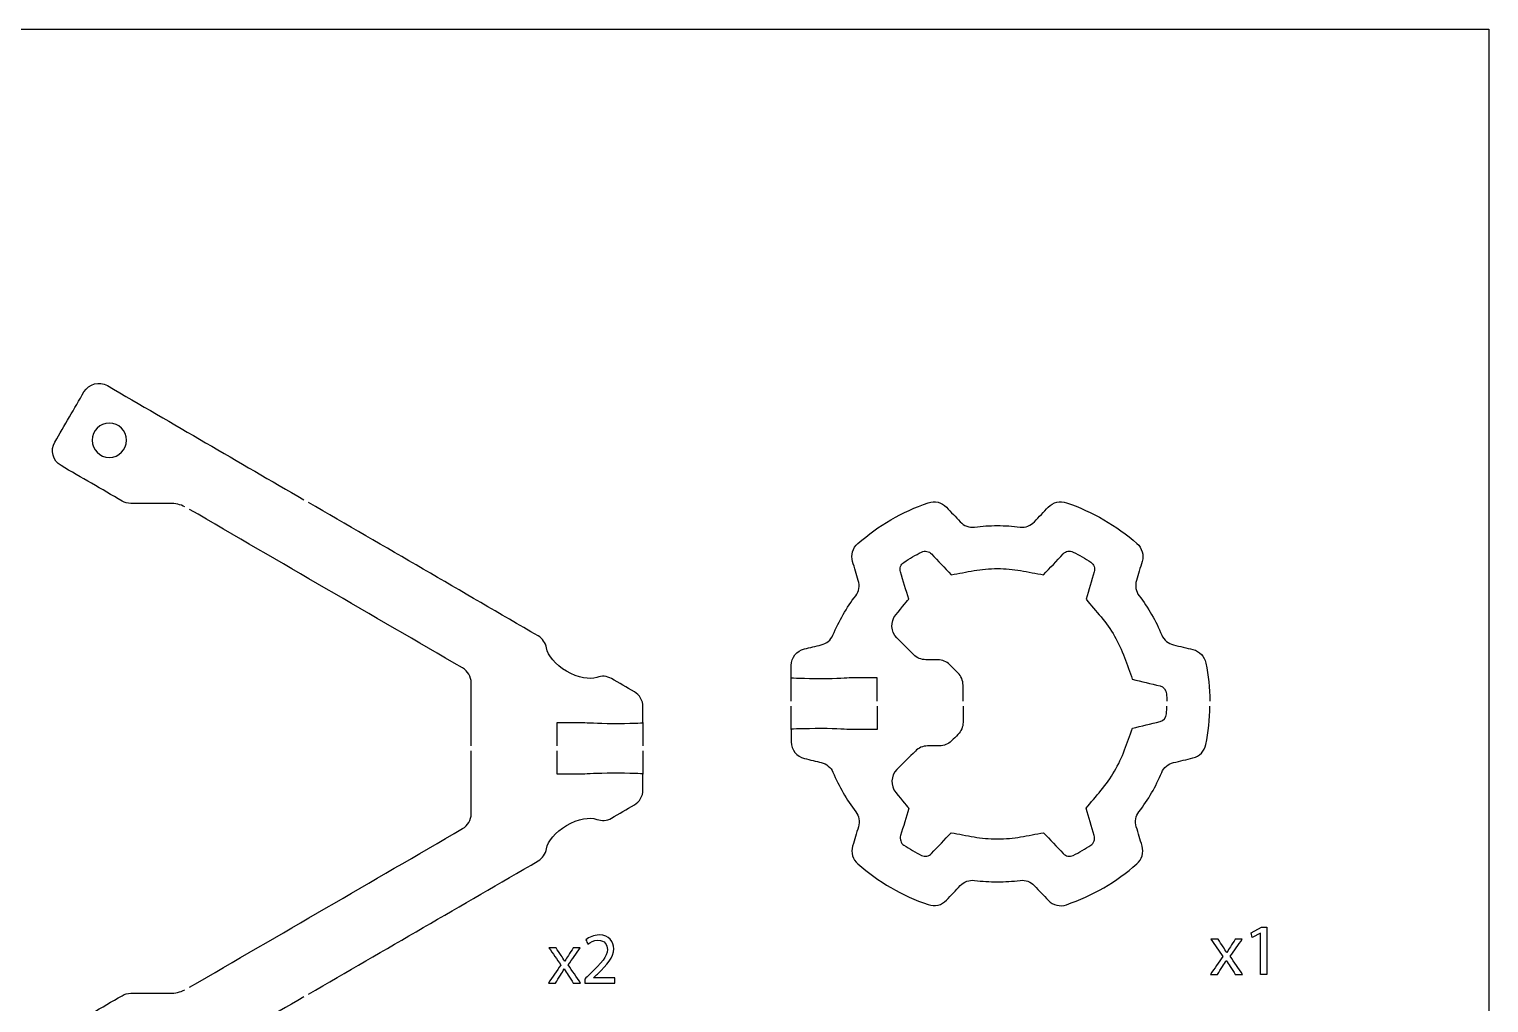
# Model space of a CAD drawing. Extents: x 0 to 465, y 0 to 285.
# Drawn here: x 65.2 to 150.2, y 83.5 to 140.2 of the extents above; entities that cross this region are included whole.
import ezdxf

# ---------------------------------------------------------------- set-up
doc = ezdxf.new("R2010")
doc.units = 0
doc.header["$MEASUREMENT"] = 0
doc.layers.add('DEFAULT', color=18, linetype='CONTINUOUS')

msp = doc.modelspace()

# ---------------------------------------------------------------- linework, layer by layer
at = {"layer": 'DEFAULT', "color": 18}
for points in [[(150.176, 5.176), (5.176, 5.176), (5.176, 140.176), (150.176, 140.176)], [(136.891, 87.553), (136.883, 87.553), (136.405, 87.295), (136.333, 87.579), (136.934, 87.9), (137.251, 87.9), (137.251, 85.15), (136.891, 85.15)]]:
    msp.add_lwpolyline(points, close=True, dxfattribs=at)
at = {"layer": 'DEFAULT', "color": 1}
for points in [[(109.563, 101.061), (109.563, 102.409)], [(109.563, 99.41), (109.563, 100.761)], [(100.928, 99.814), (100.928, 98.463)], [(100.928, 98.163), (100.928, 96.815)]]:
    msp.add_lwpolyline(points, dxfattribs=at)
for points, knots in [([(74.262, 112.373), (73.994, 112.503), (73.694, 112.574), (73.391, 112.574), (72.63, 112.574), (71.869, 112.574), (71.108, 112.574), (70.932, 112.574), (70.755, 112.62), (70.604, 112.708), (69.418, 113.396), (68.233, 114.084), (67.048, 114.771), (66.571, 115.05), (66.409, 115.664), (66.688, 116.14), (67.253, 117.115), (67.819, 118.09), (68.385, 119.065), (68.66, 119.541), (69.274, 119.703), (69.75, 119.425), (73.561, 117.21), (77.372, 114.996), (81.183, 112.782)], [0, 0, 0, 0, 1, 1, 1, 7.47, 7.47, 7.47, 8.47, 8.47, 8.47, 20.124566, 20.124566, 20.124566, 21.124566, 21.124566, 21.124566, 30.708938, 30.708938, 30.708938, 31.708938, 31.708938, 31.708938, 69.191961, 69.191961, 69.191961, 69.191961]), ([(69.86, 115.251), (69.31, 115.251), (68.862, 115.699), (68.862, 116.249), (68.862, 116.803), (69.31, 117.251), (69.86, 117.251), (70.414, 117.251), (70.862, 116.803), (70.862, 116.249), (70.862, 115.699), (70.414, 115.251), (69.86, 115.251)], [1, 1, 1, 1, 2, 2, 2, 3, 3, 3, 4, 4, 4, 5, 5, 5, 5]), ([(90.927, 98.463), (90.927, 99.683), (90.927, 100.904), (90.927, 102.124), (90.927, 102.481), (90.737, 102.809), (90.43, 102.989), (85.129, 106.067), (79.828, 109.146), (74.527, 112.224)], [0, 0, 0, 0, 10.38, 10.38, 10.38, 11.38, 11.38, 11.38, 63.510594, 63.510594, 63.510594, 63.510594]), ([(95.93, 98.463), (95.93, 98.913), (95.93, 99.363), (95.93, 99.814), (96.429, 99.814), (96.929, 99.814), (97.429, 99.814), (97.715, 99.814), (98.212, 99.764), (99.179, 99.764), (100.145, 99.764), (100.928, 99.785), (100.928, 99.814), (100.928, 100.122), (100.928, 100.43), (100.928, 100.738), (100.928, 101.094), (100.738, 101.422), (100.431, 101.602), (99.985, 101.86), (99.54, 102.117), (99.094, 102.375), (98.836, 102.527), (98.526, 102.551), (98.244, 102.445), (97.835, 102.294), (97.147, 102.414), (96.487, 102.798), (95.824, 103.183), (95.379, 103.719), (95.309, 104.156), (95.263, 104.449), (95.086, 104.707), (94.825, 104.858), (90.366, 107.449), (85.907, 110.04), (81.448, 112.63)], [0, 0, 0, 0, 3.83, 3.83, 3.83, 8.08, 8.08, 8.08, 9.08, 9.08, 9.08, 10.08, 10.08, 10.08, 12.7, 12.7, 12.7, 13.7, 13.7, 13.7, 18.077237, 18.077237, 18.077237, 19.077237, 19.077237, 19.077237, 20.077237, 20.077237, 20.077237, 21.077237, 21.077237, 21.077237, 22.077237, 22.077237, 22.077237, 65.93208, 65.93208, 65.93208, 65.93208]), ([(114.562, 101.061), (114.562, 101.511), (114.562, 101.96), (114.562, 102.409), (114.062, 102.409), (113.562, 102.409), (113.062, 102.409), (112.777, 102.409), (112.279, 102.36), (111.313, 102.36), (110.346, 102.36), (109.563, 102.384), (109.563, 102.409), (109.563, 102.649), (109.563, 102.889), (109.563, 103.129), (109.563, 103.594), (109.88, 103.996), (110.332, 104.102), (110.658, 104.18), (110.983, 104.258), (111.309, 104.335), (111.612, 104.409), (111.87, 104.617), (111.993, 104.907), (112.336, 105.729), (112.78, 106.498), (113.316, 107.196), (113.507, 107.447), (113.56, 107.775), (113.468, 108.075), (113.358, 108.446), (113.247, 108.818), (113.136, 109.189), (113.024, 109.567), (113.144, 109.976), (113.443, 110.237), (114.629, 111.271), (116.015, 112.086), (117.539, 112.608), (117.913, 112.738), (118.329, 112.64), (118.601, 112.35), (118.868, 112.067), (119.135, 111.783), (119.402, 111.5), (119.617, 111.274), (119.927, 111.154), (120.238, 111.193), (120.672, 111.25), (121.116, 111.278), (121.564, 111.278), (122.012, 111.278), (122.453, 111.25), (122.884, 111.193), (123.198, 111.154), (123.508, 111.274), (123.723, 111.504), (123.99, 111.787), (124.257, 112.07), (124.524, 112.354), (124.796, 112.64), (125.212, 112.742), (125.586, 112.611), (127.11, 112.089), (128.5, 111.278), (129.689, 110.241), (129.985, 109.98), (130.105, 109.57), (129.992, 109.193), (129.882, 108.821), (129.771, 108.45), (129.661, 108.078), (129.569, 107.775), (129.622, 107.447), (129.812, 107.196), (130.348, 106.498), (130.793, 105.729), (131.135, 104.907), (131.255, 104.617), (131.516, 104.409), (131.82, 104.335), (132.197, 104.245), (132.575, 104.154), (132.952, 104.063), (133.337, 103.972), (133.629, 103.665), (133.707, 103.277), (133.845, 102.561), (133.922, 101.82), (133.933, 101.061)], [0, 0, 0, 0, 3.82, 3.82, 3.82, 8.07, 8.07, 8.07, 9.07, 9.07, 9.07, 10.07, 10.07, 10.07, 12.11, 12.11, 12.11, 13.11, 13.11, 13.11, 15.957543, 15.957543, 15.957543, 16.957543, 16.957543, 16.957543, 17.957543, 17.957543, 17.957543, 18.957543, 18.957543, 18.957543, 22.25439, 22.25439, 22.25439, 23.25439, 23.25439, 23.25439, 24.25439, 24.25439, 24.25439, 25.25439, 25.25439, 25.25439, 28.56513, 28.56513, 28.56513, 29.56513, 29.56513, 29.56513, 30.56513, 30.56513, 30.56513, 31.56513, 31.56513, 31.56513, 32.56513, 32.56513, 32.56513, 35.87587, 35.87587, 35.87587, 36.87587, 36.87587, 36.87587, 37.87587, 37.87587, 37.87587, 38.87587, 38.87587, 38.87587, 42.172717, 42.172717, 42.172717, 43.172717, 43.172717, 43.172717, 44.172717, 44.172717, 44.172717, 45.172717, 45.172717, 45.172717, 48.473777, 48.473777, 48.473777, 49.473777, 49.473777, 49.473777, 50.473777, 50.473777, 50.473777, 50.473777]), ([(119.564, 101.061), (119.564, 101.373), (119.564, 101.685), (119.564, 101.996), (119.564, 102.261), (119.458, 102.515), (119.271, 102.702), (119.113, 102.861), (118.954, 103.019), (118.795, 103.178), (118.608, 103.365), (118.354, 103.471), (118.089, 103.471), (117.859, 103.471), (117.629, 103.471), (117.398, 103.471), (117.133, 103.471), (116.879, 103.577), (116.692, 103.764), (116.367, 104.089), (116.041, 104.415), (115.715, 104.741), (115.352, 105.104), (115.324, 105.686), (115.648, 106.081), (116.008, 106.522), (116.403, 106.995), (116.403, 106.995), (116.244, 107.524), (116.086, 108.053), (115.927, 108.583), (115.863, 108.791), (115.941, 109.02), (116.121, 109.14), (116.453, 109.362), (116.795, 109.56), (117.148, 109.736), (117.342, 109.835), (117.581, 109.789), (117.73, 109.627), (118.111, 109.223), (118.492, 108.82), (118.873, 108.417), (119.317, 108.498), (119.762, 108.579), (120.206, 108.66), (120.644, 108.738), (121.099, 108.777), (121.564, 108.777), (122.03, 108.777), (122.485, 108.738), (122.915, 108.66), (123.361, 108.579), (123.807, 108.498), (124.252, 108.417), (124.633, 108.821), (125.014, 109.226), (125.395, 109.63), (125.544, 109.793), (125.784, 109.838), (125.978, 109.74), (126.33, 109.563), (126.676, 109.366), (127.004, 109.147), (127.188, 109.027), (127.265, 108.798), (127.202, 108.59), (127.043, 108.057), (126.884, 107.524), (126.725, 106.992), (127.017, 106.647), (127.309, 106.302), (127.6, 105.958), (128.189, 105.263), (128.645, 104.473), (128.962, 103.601), (129.115, 103.179), (129.268, 102.757), (129.421, 102.335), (129.958, 102.207), (130.495, 102.079), (131.033, 101.95), (131.248, 101.901), (131.403, 101.71), (131.414, 101.488), (131.424, 101.347), (131.428, 101.206), (131.428, 101.061)], [0, 0, 0, 0, 2.65, 2.65, 2.65, 3.65, 3.65, 3.65, 5.559188, 5.559188, 5.559188, 6.559188, 6.559188, 6.559188, 8.519188, 8.519188, 8.519188, 9.519188, 9.519188, 9.519188, 13.43656, 13.43656, 13.43656, 14.43656, 14.43656, 14.43656, 15.43656, 15.43656, 15.43656, 20.134698, 20.134698, 20.134698, 21.134698, 21.134698, 21.134698, 22.134698, 22.134698, 22.134698, 23.134698, 23.134698, 23.134698, 27.853013, 27.853013, 27.853013, 31.695473, 31.695473, 31.695473, 32.695473, 32.695473, 32.695473, 33.695473, 33.695473, 33.695473, 37.547771, 37.547771, 37.547771, 42.273361, 42.273361, 42.273361, 43.273361, 43.273361, 43.273361, 44.273361, 44.273361, 44.273361, 45.273361, 45.273361, 45.273361, 50.000242, 50.000242, 50.000242, 53.8389, 53.8389, 53.8389, 54.8389, 54.8389, 54.8389, 58.657028, 58.657028, 58.657028, 63.355219, 63.355219, 63.355219, 64.355219, 64.355219, 64.355219, 65.355219, 65.355219, 65.355219, 65.355219]), ([(114.562, 100.761), (114.562, 100.311), (114.562, 99.861), (114.562, 99.41), (114.062, 99.41), (113.562, 99.41), (113.062, 99.41), (112.777, 99.41), (112.279, 99.46), (111.313, 99.46), (110.346, 99.46), (109.563, 99.439), (109.563, 99.41), (109.563, 99.172), (109.563, 98.933), (109.563, 98.694), (109.563, 98.232), (109.877, 97.83), (110.328, 97.724), (110.653, 97.643), (111.023, 97.555), (111.313, 97.488), (111.616, 97.414), (111.874, 97.205), (111.993, 96.92), (112.339, 96.094), (112.784, 95.325), (113.32, 94.623), (113.51, 94.376), (113.563, 94.045), (113.472, 93.745), (113.36, 93.372), (113.248, 92.999), (113.136, 92.626), (113.024, 92.245), (113.144, 91.836), (113.443, 91.579), (114.629, 90.545), (116.019, 89.734), (117.539, 89.212), (117.913, 89.085), (118.329, 89.183), (118.601, 89.469), (118.868, 89.752), (119.135, 90.036), (119.402, 90.319), (119.617, 90.545), (119.927, 90.665), (120.238, 90.626), (120.672, 90.57), (121.116, 90.542), (121.564, 90.542), (122.012, 90.542), (122.453, 90.57), (122.887, 90.623), (123.198, 90.665), (123.508, 90.545), (123.723, 90.316), (123.99, 90.032), (124.257, 89.749), (124.524, 89.466), (124.796, 89.176), (125.212, 89.077), (125.586, 89.208), (127.106, 89.73), (128.496, 90.542), (129.685, 91.579), (129.982, 91.836), (130.102, 92.245), (129.989, 92.623), (129.877, 92.997), (129.765, 93.371), (129.654, 93.745), (129.565, 94.045), (129.618, 94.376), (129.809, 94.623), (130.345, 95.322), (130.789, 96.091), (131.135, 96.913), (131.255, 97.202), (131.513, 97.41), (131.82, 97.481), (132.197, 97.571), (132.575, 97.662), (132.952, 97.752), (133.337, 97.844), (133.629, 98.154), (133.707, 98.539), (133.845, 99.262), (133.922, 100.003), (133.933, 100.761)], [0, 0, 0, 0, 3.83, 3.83, 3.83, 8.08, 8.08, 8.08, 9.08, 9.08, 9.08, 10.08, 10.08, 10.08, 12.11, 12.11, 12.11, 13.11, 13.11, 13.11, 14.11, 14.11, 14.11, 15.11, 15.11, 15.11, 16.11, 16.11, 16.11, 17.11, 17.11, 17.11, 20.41929, 20.41929, 20.41929, 21.41929, 21.41929, 21.41929, 22.41929, 22.41929, 22.41929, 23.41929, 23.41929, 23.41929, 26.73003, 26.73003, 26.73003, 27.73003, 27.73003, 27.73003, 28.73003, 28.73003, 28.73003, 29.73003, 29.73003, 29.73003, 30.73003, 30.73003, 30.73003, 34.04077, 34.04077, 34.04077, 35.04077, 35.04077, 35.04077, 36.04077, 36.04077, 36.04077, 37.04077, 37.04077, 37.04077, 40.35964, 40.35964, 40.35964, 41.35964, 41.35964, 41.35964, 42.35964, 42.35964, 42.35964, 43.35964, 43.35964, 43.35964, 46.660701, 46.660701, 46.660701, 47.660701, 47.660701, 47.660701, 48.660701, 48.660701, 48.660701, 48.660701]), ([(119.564, 100.761), (119.564, 100.45), (119.564, 100.138), (119.564, 99.827), (119.564, 99.562), (119.458, 99.305), (119.271, 99.118), (119.145, 98.993), (119.02, 98.868), (118.894, 98.744), (118.707, 98.557), (118.453, 98.451), (118.188, 98.451), (117.958, 98.451), (117.727, 98.451), (117.497, 98.451), (117.232, 98.447), (116.978, 98.341), (116.791, 98.154), (116.433, 97.797), (116.074, 97.439), (115.715, 97.082), (115.352, 96.719), (115.324, 96.14), (115.648, 95.741), (116.008, 95.3), (116.407, 94.821), (116.407, 94.821), (116.248, 94.292), (116.089, 93.762), (115.93, 93.233), (115.867, 93.022), (115.945, 92.792), (116.124, 92.672), (116.456, 92.454), (116.798, 92.256), (117.151, 92.083), (117.345, 91.984), (117.581, 92.034), (117.73, 92.189), (118.112, 92.592), (118.494, 92.996), (118.876, 93.399), (119.319, 93.318), (119.763, 93.237), (120.206, 93.156), (120.629, 93.082), (121.085, 93.043), (121.564, 93.043), (122.044, 93.043), (122.496, 93.082), (122.915, 93.156), (123.361, 93.237), (123.807, 93.318), (124.252, 93.399), (124.633, 92.996), (125.014, 92.592), (125.395, 92.189), (125.544, 92.03), (125.78, 91.981), (125.978, 92.08), (126.33, 92.256), (126.676, 92.454), (127.004, 92.672), (127.184, 92.792), (127.262, 93.022), (127.198, 93.23), (127.041, 93.761), (126.883, 94.293), (126.725, 94.824), (127.015, 95.169), (127.304, 95.513), (127.593, 95.858), (128.186, 96.56), (128.648, 97.357), (128.966, 98.221), (129.118, 98.641), (129.271, 99.061), (129.424, 99.481), (129.96, 99.609), (130.497, 99.737), (131.033, 99.865), (131.248, 99.918), (131.403, 100.105), (131.414, 100.328), (131.424, 100.472), (131.428, 100.617), (131.428, 100.761)], [0, 0, 0, 0, 2.65, 2.65, 2.65, 3.65, 3.65, 3.65, 5.156154, 5.156154, 5.156154, 6.156154, 6.156154, 6.156154, 8.116154, 8.116154, 8.116154, 9.116154, 9.116154, 9.116154, 13.42244, 13.42244, 13.42244, 14.42244, 14.42244, 14.42244, 15.42244, 15.42244, 15.42244, 20.120578, 20.120578, 20.120578, 21.120578, 21.120578, 21.120578, 22.120578, 22.120578, 22.120578, 23.120578, 23.120578, 23.120578, 27.845766, 27.845766, 27.845766, 31.678389, 31.678389, 31.678389, 32.678389, 32.678389, 32.678389, 33.678389, 33.678389, 33.678389, 37.530687, 37.530687, 37.530687, 42.249002, 42.249002, 42.249002, 43.249002, 43.249002, 43.249002, 44.249002, 44.249002, 44.249002, 45.249002, 45.249002, 45.249002, 49.963448, 49.963448, 49.963448, 53.789216, 53.789216, 53.789216, 54.789216, 54.789216, 54.789216, 58.588545, 58.588545, 58.588545, 63.27701, 63.27701, 63.27701, 64.27701, 64.27701, 64.27701, 65.27701, 65.27701, 65.27701, 65.27701]), ([(74.523, 84.401), (79.825, 87.479), (85.128, 90.558), (90.43, 93.637), (90.737, 93.816), (90.927, 94.145), (90.927, 94.501), (90.927, 95.721), (90.927, 96.942), (90.927, 98.163)], [0, 0, 0, 0, 52.139241, 52.139241, 52.139241, 53.139241, 53.139241, 53.139241, 63.519241, 63.519241, 63.519241, 63.519241]), ([(81.448, 83.992), (85.908, 86.582), (90.369, 89.173), (94.829, 91.763), (95.086, 91.915), (95.263, 92.173), (95.309, 92.465), (95.379, 92.899), (95.827, 93.435), (96.487, 93.824), (97.147, 94.208), (97.835, 94.332), (98.244, 94.176), (98.526, 94.07), (98.836, 94.095), (99.094, 94.247), (99.54, 94.506), (99.985, 94.764), (100.431, 95.023), (100.738, 95.203), (100.928, 95.531), (100.928, 95.887), (100.928, 96.197), (100.928, 96.506), (100.928, 96.815), (100.928, 96.84), (100.145, 96.864), (99.179, 96.864), (98.212, 96.864), (97.715, 96.815), (97.429, 96.815), (96.929, 96.815), (96.429, 96.815), (95.93, 96.815), (95.93, 97.264), (95.93, 97.714), (95.93, 98.163)], [0, 0, 0, 0, 43.863491, 43.863491, 43.863491, 44.863491, 44.863491, 44.863491, 45.863491, 45.863491, 45.863491, 46.863491, 46.863491, 46.863491, 47.863491, 47.863491, 47.863491, 52.245739, 52.245739, 52.245739, 53.245739, 53.245739, 53.245739, 55.875739, 55.875739, 55.875739, 56.875739, 56.875739, 56.875739, 57.875739, 57.875739, 57.875739, 62.125739, 62.125739, 62.125739, 65.945739, 65.945739, 65.945739, 65.945739]), ([(81.187, 83.84), (77.375, 81.626), (73.562, 79.411), (69.75, 77.197), (69.274, 76.922), (68.66, 77.084), (68.385, 77.56), (67.819, 78.535), (67.253, 79.51), (66.688, 80.485), (66.409, 80.961), (66.571, 81.575), (67.048, 81.85), (68.233, 82.538), (69.418, 83.226), (70.604, 83.914), (70.755, 84.006), (70.932, 84.052), (71.108, 84.052), (71.869, 84.052), (72.63, 84.052), (73.391, 84.052), (73.694, 84.052), (73.99, 84.119), (74.258, 84.253)], [0, 0, 0, 0, 37.49167, 37.49167, 37.49167, 38.49167, 38.49167, 38.49167, 48.076042, 48.076042, 48.076042, 49.076042, 49.076042, 49.076042, 60.730608, 60.730608, 60.730608, 61.730608, 61.730608, 61.730608, 68.200608, 68.200608, 68.200608, 69.200608, 69.200608, 69.200608, 69.200608])]:
    msp.add_open_spline(points, degree=3, knots=knots, dxfattribs=at)
at = {"layer": 'DEFAULT', "color": 18}
for points, knots in [([(95.871, 86.698), (95.968, 86.551), (96.065, 86.405), (96.162, 86.258), (96.239, 86.144), (96.302, 86.038), (96.369, 85.924), (96.374, 85.924), (96.378, 85.924), (96.382, 85.924), (96.45, 86.046), (96.518, 86.152), (96.585, 86.262), (96.681, 86.407), (96.777, 86.553), (96.873, 86.698), (97.007, 86.698), (97.141, 86.698), (97.275, 86.698), (97.042, 86.368), (96.81, 86.038), (96.577, 85.708), (96.817, 85.355), (97.056, 85.003), (97.296, 84.65), (97.155, 84.65), (97.014, 84.65), (96.873, 84.65), (96.773, 84.804), (96.673, 84.958), (96.573, 85.111), (96.493, 85.23), (96.424, 85.344), (96.344, 85.467), (96.276, 85.344), (96.205, 85.234), (96.128, 85.111), (96.03, 84.958), (95.931, 84.804), (95.832, 84.65), (95.696, 84.65), (95.559, 84.65), (95.422, 84.65), (95.664, 84.998), (95.907, 85.347), (96.15, 85.695), (95.918, 86.029), (95.687, 86.364), (95.456, 86.698), (95.594, 86.698), (95.732, 86.698), (95.871, 86.698)], [0, 0, 0, 0, 1.496308, 1.496308, 1.496308, 2.496308, 2.496308, 2.496308, 2.533308, 2.533308, 2.533308, 3.533308, 3.533308, 3.533308, 5.013538, 5.013538, 5.013538, 6.153538, 6.153538, 6.153538, 9.587783, 9.587783, 9.587783, 13.214286, 13.214286, 13.214286, 14.413286, 14.413286, 14.413286, 15.974301, 15.974301, 15.974301, 16.998301, 16.998301, 16.998301, 17.998301, 17.998301, 17.998301, 19.551719, 19.551719, 19.551719, 20.715719, 20.715719, 20.715719, 24.326167, 24.326167, 24.326167, 27.782473, 27.782473, 27.782473, 28.958473, 28.958473, 28.958473, 28.958473]), ([(97.539, 84.65), (97.539, 84.726), (97.539, 84.802), (97.539, 84.878), (97.636, 84.973), (97.733, 85.067), (97.83, 85.162), (98.533, 85.831), (98.85, 86.186), (98.855, 86.601), (98.855, 86.88), (98.719, 87.138), (98.309, 87.138), (98.059, 87.138), (97.852, 87.011), (97.725, 86.905), (97.685, 86.993), (97.646, 87.08), (97.606, 87.168), (97.797, 87.328), (98.067, 87.447), (98.385, 87.447), (98.977, 87.447), (99.227, 87.04), (99.227, 86.647), (99.227, 86.139), (98.859, 85.729), (98.279, 85.171), (98.206, 85.103), (98.132, 85.035), (98.059, 84.959), (98.471, 84.959), (98.883, 84.959), (99.294, 84.959), (99.294, 84.856), (99.294, 84.753), (99.294, 84.65), (98.709, 84.65), (98.124, 84.65), (97.539, 84.65)], [4.977, 4.977, 4.977, 4.977, 5.624, 5.624, 5.624, 6.777406, 6.777406, 6.777406, 7.777406, 7.777406, 7.777406, 8.777406, 8.777406, 8.777406, 9.777406, 9.777406, 9.777406, 10.593759, 10.593759, 10.593759, 11.593759, 11.593759, 11.593759, 12.593759, 12.593759, 12.593759, 13.593759, 13.593759, 13.593759, 14.466644, 14.466644, 14.466644, 17.968644, 17.968644, 17.968644, 18.844644, 18.844644, 18.844644, 23.821644, 23.821644, 23.821644, 23.821644]), ([(134.415, 87.198), (134.512, 87.051), (134.61, 86.905), (134.707, 86.758), (134.783, 86.644), (134.847, 86.538), (134.915, 86.424), (134.919, 86.424), (134.923, 86.424), (134.927, 86.424), (134.995, 86.546), (135.063, 86.652), (135.13, 86.762), (135.226, 86.908), (135.322, 87.053), (135.418, 87.198), (135.552, 87.198), (135.686, 87.198), (135.82, 87.198), (135.587, 86.868), (135.355, 86.538), (135.122, 86.208), (135.362, 85.855), (135.602, 85.503), (135.841, 85.15), (135.7, 85.15), (135.559, 85.15), (135.418, 85.15), (135.318, 85.304), (135.218, 85.458), (135.118, 85.611), (135.037, 85.73), (134.97, 85.844), (134.889, 85.967), (134.821, 85.844), (134.749, 85.734), (134.673, 85.611), (134.575, 85.458), (134.476, 85.304), (134.377, 85.15), (134.24, 85.15), (134.103, 85.15), (133.966, 85.15), (134.209, 85.498), (134.452, 85.847), (134.694, 86.195), (134.463, 86.529), (134.232, 86.864), (134, 87.198), (134.139, 87.198), (134.277, 87.198), (134.415, 87.198)], [0, 0, 0, 0, 1.496861, 1.496861, 1.496861, 2.496861, 2.496861, 2.496861, 2.531861, 2.531861, 2.531861, 3.531861, 3.531861, 3.531861, 5.012091, 5.012091, 5.012091, 6.151091, 6.151091, 6.151091, 9.585, 9.585, 9.585, 13.210676, 13.210676, 13.210676, 14.410676, 14.410676, 14.410676, 15.970308, 15.970308, 15.970308, 16.993308, 16.993308, 16.993308, 17.993308, 17.993308, 17.993308, 19.546424, 19.546424, 19.546424, 20.711424, 20.711424, 20.711424, 24.321623, 24.321623, 24.321623, 27.778752, 27.778752, 27.778752, 28.953752, 28.953752, 28.953752, 28.953752])]:
    msp.add_open_spline(points, degree=3, knots=knots, dxfattribs=at)

doc.saveas('drawing.dxf')
